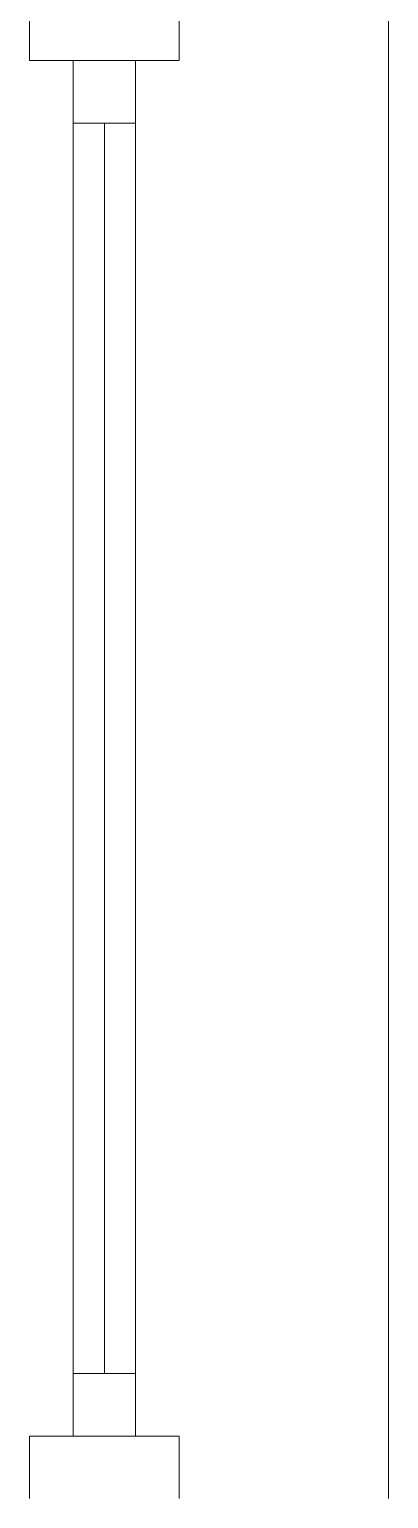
# Model space of a CAD drawing. Header units: millimetres. Extents: x -231292 to 573618, y -153144 to 564035.
# Drawn here: x 29051 to 29338, y -96445 to -95270 of the extents above; entities that cross this region are included whole.
import ezdxf

# ---------------------------------------------------------------- set-up
doc = ezdxf.new("R2010")
doc.units = ezdxf.units.MM
doc.layers.add('A-Wall_Материал_Газоблок_Контур', color=250, linetype='Continuous', lineweight=0)
doc.layers.add('АР_Окна', color=250, linetype='Continuous', lineweight=5)

msp = doc.modelspace()

# ---------------------------------------------------------------- linework, layer by layer
at = {"layer": 'A-Wall_Материал_Газоблок_Контур', "color": 18, "linetype": 'Continuous', "lineweight": 0, "true_color": 0x000000}
msp.add_line((29338.458, -96445.283), (29338.458, -95245.283), dxfattribs=at)
at = {"layer": 'АР_Окна', "color": 18, "linetype": 'Continuous', "lineweight": 5, "true_color": 0x000000}
for p, q in [((29050.958, -95245.283), (29050.958, -95295.283)), ((29170.958, -95295.283), (29170.958, -95245.283)), ((29338.458, -95245.283), (29338.458, -96445.283)), ((29050.958, -95295.283), (29170.958, -95295.283)), ((29085.958, -95295.283), (29135.958, -95295.283)), ((29085.958, -96395.283), (29085.958, -95295.283)), ((29135.958, -95295.283), (29135.958, -96395.283)), ((29085.958, -95345.283), (29135.958, -95345.283)), ((29110.958, -95345.283), (29110.958, -96345.283)), ((29085.958, -96345.283), (29135.958, -96345.283)), ((29050.958, -96445.283), (29050.958, -96395.283)), ((29050.958, -96395.283), (29170.958, -96395.283)), ((29135.958, -96395.283), (29085.958, -96395.283)), ((29170.958, -96395.283), (29170.958, -96445.283))]:
    msp.add_line(p, q, dxfattribs=at)

doc.saveas('drawing.dxf')
